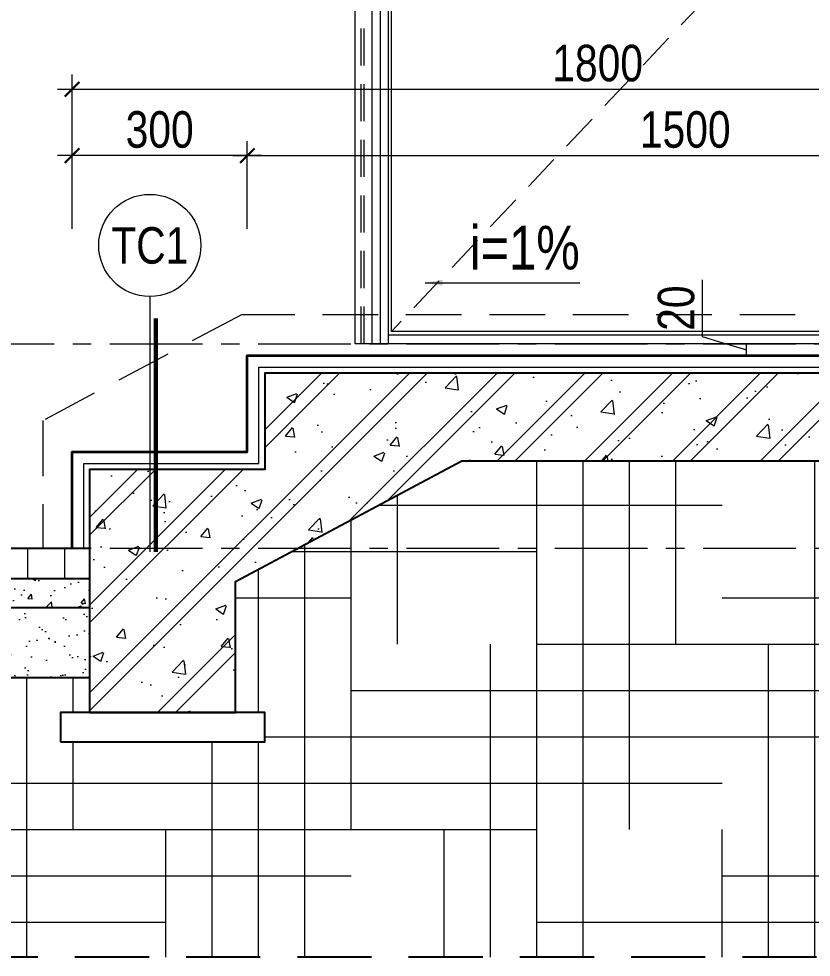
# Model space of a CAD drawing. Header units: millimetres. Extents: x -547695 to 905972, y -1055718 to 167349.
# Drawn here: x -526700 to -525343, y -1019126 to -1017518 of the extents above; entities that cross this region are included whole.
import ezdxf
from ezdxf.enums import TextEntityAlignment as Align
from ezdxf.xclip import XClip

# ---------------------------------------------------------------- set-up
doc = ezdxf.new("R2010")
doc.units = ezdxf.units.MM
doc.header["$XCLIPFRAME"] = 0
doc.linetypes.add('CENTER', pattern=[50.800000000000004, 31.75, -6.35, 6.35, -6.35])
doc.linetypes.add('HIDDEN', pattern=[9.524999999999999, 6.35, -3.175])
doc.layers.get('DEFPOINTS').update_dxf_attribs({"color": 1, "lineweight": 25})
for name, color, linetype, lineweight in [('A-CONC', 2, 'Continuous', 35), ('A-DIMS', 8, 'Continuous', 9), ('A-EQPM', 127, 'Continuous', 9), ('A-FINE', 255, 'Continuous', 25), ('A-FNSH', 253, 'Continuous', 9), ('A-GRID', 250, 'CENTER', 15), ('A-HEVY', 111, 'Continuous', 35), ('A-HIDD', 45, 'HIDDEN', 9), ('A-LITE', 9, 'Continuous', 9), ('A-PATT', 252, 'Continuous', 9), ('A-SYMBOLS', 10, 'Continuous', 13), ('A-TEXT', 255, 'Continuous', 25), ('CDC-KT-vat lieu', 8, 'Continuous', 5), ('HATCH', 159, 'Continuous', 0)]:
    doc.layers.add(name, color=color, linetype=linetype, lineweight=lineweight)
doc.styles.add('VTK _ Arial_2.5 mm', font='arial.ttf', dxfattribs={"width": 0.8})
doc.styles.add('VTK_Arial', font='arial.ttf', dxfattribs={"width": 0.8})
doc.dimstyles.new('$ZCDB_AUDIT_GENERATED_BDC7FD', dxfattribs={"dimscale": 25, "dimtxt": 2.5, "dimasz": 1, "dimexe": 1, "dimexo": 0, "dimgap": 0.5, "dimtad": 1, "dimdec": 0, "dimzin": 12, "dimdsep": 46, "dimtxsty": 'VTK_Arial', "dimblk": 'ARCHTICK', "dimcen": 0, "dimdle": 1, "dimclrd": 256, "dimclre": 256, "dimclrt": 7, "dimadec": 1, "dimazin": 3, "dimtfac": 1, "dimtdec": 0, "dimtmove": 0, "dimatfit": 2, "dimfxl": 20, "dimtolj": 1, "dimtzin": 0, "dimlwd": -1, "dimlwe": -1, "dimarcsym": 0})
doc.dimstyles.new('A-2.5-DIM1', dxfattribs={"dimtxt": 2.5, "dimasz": 1, "dimexe": 1, "dimexo": 0, "dimgap": 0.5, "dimtad": 1, "dimdec": 0, "dimzin": 12, "dimdsep": 46, "dimtxsty": 'VTK_Arial', "dimblk": 'ARCHTICK', "dimcen": 0, "dimdle": 1, "dimclrd": 256, "dimclre": 256, "dimclrt": 7, "dimadec": 1, "dimazin": 3, "dimtfac": 1, "dimtdec": 0, "dimtmove": 0, "dimatfit": 2, "dimfxl": 20, "dimtolj": 1, "dimtzin": 0, "dimlwd": -1, "dimlwe": -1, "dimarcsym": 0})

# ---------------------------------------------------------------- blocks, each defined once
blk = doc.blocks.new('_ARCHTICK')
at = {"color": 0, "linetype": 'ByBlock', "const_width": 0.15}
blk.add_lwpolyline([(-0.5, -0.5), (0.5, 0.5)], dxfattribs=at)
blk = doc.blocks.new('*U712')
at = {"const_width": 0.3}
blk.add_lwpolyline([(0.4189779725420664, -21), (0.4189779725420664, -5)], dxfattribs=at)
blk.add_wipeout([(3.5, 0), (3.4724014546006723, -0.43866631747506535), (3.390041063950209, -0.8704146050769905), (3.25421770060888, -1.2884359343963716), (3.0670733801535226, -1.6861378593560028), (2.8315594803123174, -2.057248383023653), (2.5513901959749394, -2.39591487075041), (2.230983964120413, -2.696796349715263), (1.8753937824264888, -2.955147739257052), (1.4902275204777542, -3.1668946836310674), (1.0815594803123152, -3.328697807033036), (0.6558346010500349, -3.438005377550409), (0.21976681835259804, -3.4930935494989495), (-0.21976681835259618, -3.4930935494989495), (-0.6558346010500362, -3.438005377550409), (-1.0815594803123167, -3.328697807033036), (-1.4902275204777555, -3.1668946836310674), (-1.8753937824264901, -2.9551477392570504), (-2.230983964120414, -2.696796349715263), (-2.5513901959749403, -2.39591487075041), (-2.831559480312316, -2.057248383023654), (-3.0670733801535226, -1.6861378593560028), (-3.25421770060888, -1.2884359343963716), (-3.390041063950209, -0.8704146050769905), (-3.4724014546006723, -0.43866631747506357), (-3.5, 8.881784197001252e-16), (-3.4724014546006723, 0.43866631747506535), (-3.3900410639502083, 0.8704146050769932), (-3.25421770060888, 1.2884359343963752), (-3.0670733801535226, 1.6861378593560055), (-2.831559480312316, 2.0572483830236568), (-2.5513901959749403, 2.3959148707504117), (-2.230983964120414, 2.696796349715264), (-1.8753937824264875, 2.955147739257054), (-1.4902275204777549, 3.166894683631069), (-1.0815594803123159, 3.3286978070330395), (-0.6558346010500361, 3.438005377550411), (-0.2197668183525969, 3.4930935494989512), (0.21976681835259657, 3.4930935494989512), (0.6558346010500365, 3.438005377550409), (1.0815594803123159, 3.3286978070330377), (1.4902275204777542, 3.166894683631069), (1.875393782426488, 2.955147739257054), (2.230983964120414, 2.696796349715264), (2.5513901959749403, 2.3959148707504117), (2.831559480312316, 2.0572483830236568), (3.0670733801535226, 1.6861378593560055), (3.25421770060888, 1.2884359343963752), (3.3900410639502083, 0.8704146050769932), (3.4724014546006723, 0.43866631747506535)])
blk.add_lwpolyline([(0, -3.5), (0, -21)])
blk.add_circle((0, 0), 3.5)
at = {"color": 7, "style": 'VTK _ Arial_2.5 mm', "width": 0.8, "flags": 8}
blk.add_attdef('SYMBOL', text='', height=2.5, dxfattribs=at).set_placement((0, 0), align=Align.MIDDLE_CENTER)
blk = doc.blocks.new('*D939')
at = {"layer": 'A-DIMS', "ltscale": 5, "transparency": 16777216}
for p, q in [((-525529.8286705674, -1017965.4805394), (-525529.8286705674, -1018062.786132851)), ((-525529.8286705674, -1018062.786132851), (-525454.1678588346, -1018085.484393321)), ((-525368.2308773203, -1018075.484349512), (-525479.1678588346, -1018075.484349512)), ((-525454.1678588346, -1018095.484437129), (-525454.1678588346, -1018075.484349512)), ((-525368.2308879674, -1018095.484437129), (-525479.1678588346, -1018095.484437129))]:
    blk.add_line(p, q, dxfattribs=at)
at = {"layer": 'DEFPOINTS', "color": 0, "transparency": 16777216}
for p in [(-525454.1678588346, -1018075.484349512), (-525368.2308773203, -1018075.484349512), (-525368.2308879674, -1018095.484437129)]:
    blk.add_point(p, dxfattribs=at)
at = {"layer": 'A-DIMS', "color": 7, "transparency": 16777216, "insert": (-525574.2394822999, -1018014.133336125), "char_height": 62.5, "attachment_point": 5, "rotation": 90, "style": 'VTK_Arial'}
blk.add_mtext('\\A1;20', dxfattribs=at)
blk = doc.blocks.new('*D940')
at = {"layer": 'A-DIMS', "ltscale": 5, "transparency": 16777216}
for p, q in [((-526308.8688389942, -1017878.501283758), (-526308.8688389942, -1017727.940635124)), ((-524808.8690301469, -1017878.501283758), (-524808.8690301469, -1017727.940635124)), ((-526333.8688389942, -1017752.940635124), (-524783.8690301469, -1017752.940635124))]:
    blk.add_line(p, q, dxfattribs=at)
at = {"layer": 'DEFPOINTS', "color": 0, "transparency": 16777216}
for p in [(-524808.8690301469, -1017752.940635124), (-526308.8688389942, -1017878.501283758), (-524808.8690301469, -1017878.501283758)]:
    blk.add_point(p, dxfattribs=at)
at = {"layer": 'A-DIMS', "transparency": 16777216, "xscale": 25, "yscale": 25, "zscale": 25, "rotation": 180}
blk.add_blockref('_ARCHTICK', (-526308.8688389942, -1017752.940635124), dxfattribs=at)
at = {"layer": 'A-DIMS', "transparency": 16777216, "xscale": 25, "yscale": 25, "zscale": 25}
blk.add_blockref('_ARCHTICK', (-524808.8690301469, -1017752.940635124), dxfattribs=at)
at = {"layer": 'A-DIMS', "color": 7, "transparency": 16777216, "insert": (-525558.8689345706, -1017708.529823391), "char_height": 62.5, "attachment_point": 5, "style": 'VTK_Arial'}
blk.add_mtext('\\A1;1500', dxfattribs=at)
blk = doc.blocks.new('*D941')
at = {"layer": 'A-DIMS', "ltscale": 5, "transparency": 16777216}
for p, q in [((-526608.8688426974, -1017878.501283758), (-526608.8688426974, -1017727.940635124)), ((-526308.8688389942, -1017878.501283758), (-526308.8688389942, -1017727.940635124)), ((-526283.8688389942, -1017752.940635124), (-526633.8688426974, -1017752.940635124))]:
    blk.add_line(p, q, dxfattribs=at)
at = {"layer": 'DEFPOINTS', "color": 0, "transparency": 16777216}
for p in [(-526608.8688426974, -1017752.940635124), (-526608.8688426974, -1017878.501283758), (-526308.8688389942, -1017878.501283758)]:
    blk.add_point(p, dxfattribs=at)
at = {"layer": 'A-DIMS', "transparency": 16777216, "xscale": 25, "yscale": 25, "zscale": 25, "rotation": 180}
blk.add_blockref('_ARCHTICK', (-526608.8688426974, -1017752.940635124), dxfattribs=at)
at = {"layer": 'A-DIMS', "transparency": 16777216, "xscale": 25, "yscale": 25, "zscale": 25}
blk.add_blockref('_ARCHTICK', (-526308.8688389942, -1017752.940635124), dxfattribs=at)
at = {"layer": 'A-DIMS', "color": 7, "transparency": 16777216, "insert": (-526458.8688408458, -1017708.508506884), "char_height": 62.5, "attachment_point": 5, "style": 'VTK_Arial'}
blk.add_mtext('\\A1;300', dxfattribs=at)
blk = doc.blocks.new('*D942')
at = {"layer": 'A-DIMS', "ltscale": 5, "transparency": 16777216}
for p, q in [((-526608.8688426974, -1017764.723881168), (-526608.8688426974, -1017614.163232534)), ((-524808.8689334472, -1017764.723881168), (-524808.8689334472, -1017614.163232534)), ((-526633.8688426974, -1017639.163232534), (-524783.8689334472, -1017639.163232534))]:
    blk.add_line(p, q, dxfattribs=at)
at = {"layer": 'DEFPOINTS', "color": 0, "transparency": 16777216}
for p in [(-524808.8689334472, -1017639.163232534), (-526608.8688426974, -1017764.723881168), (-524808.8689334472, -1017764.723881168)]:
    blk.add_point(p, dxfattribs=at)
at = {"layer": 'A-DIMS', "transparency": 16777216, "xscale": 25, "yscale": 25, "zscale": 25, "rotation": 180}
blk.add_blockref('_ARCHTICK', (-526608.8688426974, -1017639.163232534), dxfattribs=at)
at = {"layer": 'A-DIMS', "transparency": 16777216, "xscale": 25, "yscale": 25, "zscale": 25}
blk.add_blockref('_ARCHTICK', (-524808.8689334472, -1017639.163232534), dxfattribs=at)
at = {"layer": 'A-DIMS', "color": 7, "transparency": 16777216, "insert": (-525708.8688880722, -1017594.752420801), "char_height": 62.5, "attachment_point": 5, "style": 'VTK_Arial'}
blk.add_mtext('\\A1;1800', dxfattribs=at)
blk = doc.blocks.new('KhoaTayCong_Phai')
for p, q in [((-2.368162894039414, 15.25890899513615), (171.6318371059606, 15.2589089951216)), ((177.6318371059606, 9.2589089951216), (177.6318371059606, -8.741091004863847)), ((171.6318371059606, -14.74109100486385), (-2.368162894039414, -14.74109100486385)), ((-11.23417075211182, -123.6967520639155), (8.613139535300432, -123.6967520639155)), ((-11.23417075211182, -126.9474235176894), (-11.23417075211182, -123.6967520639155)), ((8.613139535300432, -126.9474235176894), (-11.23417075211182, -126.9474235176894)), ((8.613139535300432, -123.6967520639155), (8.613139535300432, -126.9474235176894)), ((-8.309393887990153, -134.878720984474), (-8.309393887873737, -153.4787209846108)), ((6.090606112149544, -153.4787209845526), (6.090606112149544, -134.8787209845613))]:
    blk.add_line(p, q)
blk.add_circle((0, -135.3185674594715), 32.59014823095639)
for centre, radius, start, end in [((0, 0), 42.88471771224759, 20.84323507987875, 339.8952452716517), ((0, 0), 21.69749773615331, 44.68887083568661, 317.2039053081154), ((4.007421447662636, 0.258908995121601), 16.29871392775256, 113.0273825247253, 246.9726174752747), ((171.6318371059606, 9.2589089951216), 6, 0, 90), ((171.6318371059606, -8.741091004863847), 6, 270, 0), ((-1.109393887920305, -125.2787209845555), 12.00000000004657, 306.8698976449503, 233.1301023553102), ((-1.109393887920305, -153.4787209845235), 7.199999999953432, 180.0000000008337, 359.9999999995831)]:
    blk.add_arc(centre, radius, start, end)
blk = doc.blocks.new('BanLe')
blk.add_line((7.5, 0), (-7.5, 0))
blk.add_lwpolyline([(7.5, 62.5), (-7.5, 62.5), (-7.5, -62.5), (7.5, -62.5)], close=True)
for points in [[(7.5, 60.5), (-7.5, 60.5)], [(7.5, -60.5), (-7.5, -60.5)]]:
    blk.add_lwpolyline(points)
blk = doc.blocks.new('e56r7i')
blk.add_wipeout([(-1114.999999999879, 2214.999999999999), (15.00000000018996, 2214.999999999999), (15.00000000018996, 4.656612873077393e-10), (-1114.999999999879, 4.656612873077393e-10)]).dxf.layer = 'A-FINE'
for points in [[(-1115, 4.656612873077393e-10), (-1115, 2215.000000000116), (15, 2215.000000000116), (15, 4.656612873077393e-10)], [(-1086, 4.656612873077393e-10), (-1086, 2186.000000000116), (-14, 2186.000000000116), (-14, 4.656612873077393e-10)], [(-1072, 4.656612873077393e-10), (-1072, 2172.000000000116), (-28, 2172.000000000116), (-28, 4.656612873077393e-10)], [(-1058, 4.656612873077393e-10), (-1058, 2158.000000000116), (-42, 2158.000000000116), (-42, 4.656612873077393e-10)], [(-1053, 21.00000000046566), (-1053, 2155.000000000116), (-45, 2155.000000000116), (-45, 21.00000000046566)]]:
    blk.add_lwpolyline(points, close=True)
blk.add_lwpolyline([(-1058, 15.00000000046566), (-42, 15.00000000046566)])
at = {"layer": 'A-HIDD', "ltscale": 10}
for points in [[(-1105, 4.656612873077393e-10), (-1105, 2205.000000000116), (5, 2205.000000000116), (5, 4.656612873077393e-10)], [(-1100, 0), (-1100, 2200.000000000116), (0, 2200.000000000116), (0, 0)]]:
    blk.add_lwpolyline(points, close=True, dxfattribs=at)
blk.add_lwpolyline([(-1053, 2155.000000000116), (-45, 1088.000000000349), (-1053, 21.00000000046566)], dxfattribs=at)
at = {"layer": 'A-LITE'}
for name, p in [('BanLe', (-43.5, 2005.000000000116)), ('BanLe', (-43.5, 1705.000000000116)), ('KhoaTayCong_Phai', (-973.9995107880095, 1000.000000000116)), ('BanLe', (-43.5, 471.0000000004657)), ('BanLe', (-43.5, 171.0000000004657))]:
    blk.add_blockref(name, p, dxfattribs=at)
at = {"layer": 'DEFPOINTS', "lineweight": -3, "insert": (-771.2055393613409, 2092.290562476846), "char_height": 100, "attachment_point": 5, "style": 'VTK_Arial'}
blk.add_mtext('\\A1;1100x2200', dxfattribs=at)
blk = doc.blocks.new('*U268')
at = {"layer": 'A-TEXT', "style": 'VTK _ Arial_2.5 mm', "width": 0.8}
blk.add_attdef('SLOP', text='', height=2.5, dxfattribs=at).set_placement((-7.454297407912689, 0), align=Align.BOTTOM_LEFT)
blk.add_leader([(-8.835869312652536, 0), (0, 0)], dimstyle='A-2.5-DIM1', override={"dimgap": 0.5, "dimtad": 0})

msp = doc.modelspace()

# ---------------------------------------------------------------- hatches: boundary and pattern name
at = {"layer": 'A-PATT', "transparency": 33554620}
h = msp.add_hatch(dxfattribs=at)
h.set_pattern_fill('ANSI37', color=250, scale=20, angle=45)
h.set_pattern_definition([(90, (-528653.4492419943, -1018476.991938755), (-63.5, 3.888253587292846e-15), []), (180, (-528653.4492419943, -1018476.991938755), (-7.776507174585691e-15, -63.5), [])])
h.paths.add_polyline_path([(-528353.4492419942, -1018476.991938755), (-528353.4492419942, -1018424.991938755), (-526578.8688171247, -1018424.991938755), (-526578.8688245855, -1018476.991925463)])
h = msp.add_hatch(dxfattribs=at)
h.set_pattern_fill('AR-CONC', color=250, scale=0.5)
h.set_pattern_definition([(50, (-528653.4492419943, -1018526.991938755), (91.09233449800197, -7.969542769451536), [9.525, -104.775]), (355, (-528653.4492419943, -1018526.991938755), (-17.62171071248467, 95.52842261951757), [7.62, -83.820292085]), (100.4514447, (-528645.8582384943, -1018527.656065505), (73.4706235451767, 87.55887595609754), [8.0950044, -89.0451223]), (46.1842, (-528653.4492419943, -1018501.591938755), (135.539520446065, -21.02116396636357), [14.2875, -157.1625]), (96.63555761, (-528642.1542919943, -1018503.343688755), (118.7020670257515, 123.7130622988608), [12.14251157, -133.56780408]), (351.1841511700001, (-528653.4492419943, -1018501.591938755), (118.7020670324885, 123.7130622927663), [11.429983535, -125.72986596]), (21, (-528640.7492419942, -1018507.941938755), (75.80719563456624, -51.1325990935438), [9.525, -104.775]), (326.0000000000001, (-528640.7492419942, -1018507.941938755), (30.90101417382354, 92.09398306115963), [7.62, -83.82]), (71.451445, (-528634.4319756944, -1018512.202988705), (106.7082096393581, 40.96138444295266), [8.0950044, -89.0449688]), (37.50000000000001, (-528653.4492419943, -1018526.991938755), (1.544301625295908, 42.27751943657655), [0, -82.804, 0, -85.09, 0, -84.1375]), (7.499999999999999, (-528653.4492419943, -1018526.991938755), (33.40983125515287, 50.09028740905975), [0, -48.514, 0, -80.899, 0, -32.0675]), (327.5, (-528681.7702419943, -1018526.991938755), (67.7952975834357, -2.864371996336722), [0, -31.75, 0, -99.06, 0, -131.445]), (317.5, (-528694.4702419944, -1018526.991938755), (74.06459069300902, 12.71324551666651), [0, -41.275, 0, -65.786, 0, -93.345])])
h.paths.add_polyline_path([(-528353.4492419942, -1018526.991938755), (-528353.4492419942, -1018476.991938755), (-526578.8688245855, -1018476.991925463), (-526578.8688317592, -1018526.991925463), (-528353.4492416738, -1018526.991938755)])
h = msp.add_hatch(dxfattribs=at)
h.set_pattern_fill('AR-SAND', color=250)
h.set_pattern_definition([(37.50000000000001, (-528653.4492419943, -1018646.991938755), (-1.600031295984046, 48.94132373293424), [0, -38.608, 0, -43.18, 0, -41.275]), (7.499999999999999, (-528653.4492419943, -1018646.991938755), (44.95232831380027, 71.68251005683543), [0, -20.828, 0, -34.798, 0, -13.335]), (327.5, (-528684.6912419943, -1018646.991938755), (79.0992370241458, 0.1437184678545762), [0, -12.7, 0, -45.72, 0, -59.69]), (317.5, (-528684.6912419943, -1018646.991938755), (76.35564524722972, 22.29293232572163), [0, -6.35, 0, -29.972, 0, -34.29])])
h.paths.add_polyline_path([(-528353.4492419942, -1018646.991938755), (-528353.4492416738, -1018526.991938755), (-526578.8688317592, -1018526.991925463), (-526578.8688489762, -1018646.991925463), (-528353.449240905, -1018646.991938755)])
at = {"layer": 'HATCH', "transparency": 33554620}
h = msp.add_hatch(dxfattribs=at)
h.set_pattern_fill('HOUND', color=256, scale=50)
h.set_pattern_definition([(0, (-528353.4492419942, -1012557.343009321), (317.5, 79.375), [1270, -635]), (90, (-528353.4492419942, -1012557.343009321), (-79.37500000000001, -317.5), [1270, -635])])
h.paths.add_polyline_path([(-528353.4492419942, -1019125.914603174), (-528353.449240905, -1018646.991938755), (-526578.8688489762, -1018646.991925463), (-526578.8688575848, -1018706.992268095), (-526628.8687939272, -1018706.992268095), (-526628.8687939272, -1018756.992254803), (-526278.8688025364, -1018756.992268095), (-526278.8688025364, -1018706.992268095), (-526328.8688025364, -1018706.992268095), (-526328.8688025364, -1018482.150918413), (-525941.3688942395, -1018275.484199351), (-524808.8690336661, -1018275.484199351), (-524808.8690336661, -1018925.64341253), (-524858.8607842054, -1018925.64341253), (-524858.8607842054, -1018975.64341253), (-524308.869029362, -1018975.64341253), (-524308.869029362, -1018925.64341253), (-524358.869029362, -1018925.64341253), (-524358.869029362, -1018295.484174409), (-524191.0881152207, -1018295.484174409), (-524191.0881152207, -1019125.914603174)])

# ---------------------------------------------------------------- linework, layer by layer
at = {"layer": 'A-CONC', "lineweight": -2}
msp.add_lwpolyline([(-528353.4492419942, -1018424.991938755), (-526578.8688178883, -1018424.991925463)], dxfattribs=at)
msp.add_lwpolyline([(-526628.8687939272, -1018756.992254803), (-526278.8688025364, -1018756.992268095), (-526278.8688025364, -1018706.992268095), (-526628.8687939272, -1018706.992268095)], close=True, dxfattribs=at)
at = {"layer": 'A-FNSH'}
msp.add_lwpolyline([(-526588.8688233761, -1018424.991925463), (-526588.8688018963, -1018280.484182122), (-526288.8688218846, -1018280.484229806), (-526288.8687873139, -1018115.484202207), (-524808.8690292183, -1018115.484565688)], dxfattribs=at)
at = {"layer": 'A-GRID', "ltscale": 5}
msp.add_lwpolyline([(-528830.3404795884, -1018424.991938755), (-524191.0881152205, -1018424.991938755)], dxfattribs=at)
at = {"layer": 'A-PATT', "color": 250, "lineweight": -2}
for points in [[(-528353.4492419942, -1018476.991938755), (-526578.8688178883, -1018476.991925463)], [(-528353.4492416738, -1018526.991938755), (-526578.8688175679, -1018526.991925463)]]:
    msp.add_lwpolyline(points, dxfattribs=at)
at = {"layer": 'A-PATT', "lineweight": -2}
msp.add_lwpolyline([(-528353.449240905, -1018646.991938755), (-526578.868816799, -1018646.991925463)], dxfattribs=at)

# ---------------------------------------------------------------- block references
at = {"layer": 'A-EQPM'}
ref = msp.add_blockref('e56r7i', (-525008.8788983735, -1018074.99192418), dxfattribs=at)
XClip(ref).set_block_clipping_path([(-3344.5703436206677, -1050.9226789940149), (817.7907831527991, 869.2797287009889)])

# ---------------------------------------------------------------- next in the draw order: linework, layer by layer
at = {"layer": 'A-GRID', "ltscale": 5}
msp.add_lwpolyline([(-528830.3404795885, -1018075.484349512), (-524191.0881152207, -1018075.484349512)], dxfattribs=at)
at = {"layer": 'A-HIDD', "lineweight": -2, "ltscale": 20}
msp.add_lwpolyline([(-528353.4492419942, -1017205.712195479), (-524191.0881152207, -1017205.712195479), (-524191.0881152207, -1019125.914603174), (-528353.4492419942, -1019125.914603174)], close=True, dxfattribs=at)

# ---------------------------------------------------------------- next in the draw order: block references
at = {"layer": 'A-SYMBOLS'}
ref = msp.add_blockref('*U268', (-525739.4421925874, -1017970.54065789), dxfattribs=dict(at, xscale=30, yscale=30, zscale=30))
ref.add_attrib('SLOP', 'i=1%', dxfattribs={"layer": 'A-TEXT', "height": 75, "style": 'VTK _ Arial_2.5 mm', "width": 0.8}).set_placement((-525928.159791496, -1017970.54065789), align=Align.BOTTOM_LEFT)

# ---------------------------------------------------------------- next in the draw order: dimensions: what is measured, and where the dimension line sits
at = {"layer": 'A-DIMS', "ltscale": 5}
for base, p1, p2, picture, middle in [((-524808.8689334472, -1017639.163232534), (-526608.8688426974, -1017764.723881168), (-524808.8689334472, -1017764.723881168), '*D942', (-525708.8688880722, -1017594.752420801)), ((-524808.8690301469, -1017752.940635124), (-526308.8688389942, -1017878.501283758), (-524808.8690301469, -1017878.501283758), '*D940', (-525558.8689345706, -1017708.529823391))]:
    dim = msp.add_linear_dim(base=base, p1=p1, p2=p2, dimstyle='$ZCDB_AUDIT_GENERATED_BDC7FD', override={"dimpost": '\\X', "dimblk": 'ARCHTICK', "dimtmove": 1}, dxfattribs=at)
    dim.commit()
    dim.dimension.update_dxf_attribs({"geometry": picture, "text_midpoint": middle})
dim = msp.add_linear_dim(base=(-525454.1678588346, -1018075.484349512), p1=(-525368.2308879674, -1018095.484437129), p2=(-525368.2308773203, -1018075.484349512), angle=90, dimstyle='$ZCDB_AUDIT_GENERATED_BDC7FD', override={"dimpost": '\\X', "dimblk": 'ARCHTICK', "dimtmove": 1}, dxfattribs=at)
dim.commit()
dim.dimension.update_dxf_attribs({"geometry": '*D939', "text_midpoint": (-525574.2394822999, -1018050.286132851)})

# ---------------------------------------------------------------- next in the draw order: block references
at = {"layer": 'A-SYMBOLS', "xscale": 25, "yscale": 25, "zscale": 25}
msp.add_blockref('*U712', (-526475.7949571254, -1017906.712195479), dxfattribs=at).add_auto_attribs({'SYMBOL': 'TC1'})

# ---------------------------------------------------------------- next in the draw order: hatches: boundary and pattern name
at = {"layer": 'CDC-KT-vat lieu'}
h = msp.add_hatch(dxfattribs=at)
h.set_pattern_fill('CHAU-01', color=256, scale=25, style=0)
h.set_pattern_definition([(49.99999999999999, (-1758867.356675213, -2318158.425843264), (179.3150456501884, -15.68803374564877), [18.75, -206.25]), (355, (-1758867.356675213, -2318158.425843264), (-34.68783340325002, 188.048033425003), [15, -165]), (100.4514, (-1758852.413755212, -2318159.733178264), (144.6273454285054, 172.3598855152384), [15.9350475, -175.285528]), (46.18420000000001, (-1758867.356675213, -2318108.425843264), (266.8102621564111, -41.37975358225454), [28.12499999999998, -309.3749999999995]), (96.63559999999998, (-1758845.122488962, -2318111.874170014), (233.6656763871758, 243.5294677251104), [23.90257199999967, -262.9282499999946]), (351.1842, (-1758867.356675213, -2318108.425843264), (233.6654862834069, 243.5296502313312), [22.50000000000001, -247.5000000000001]), (21, (-1758842.356675213, -2318120.925843264), (149.2267630296154, -100.6547226663347), [18.75, -206.25]), (326.0000000000001, (-1758842.356675213, -2318120.925843264), (60.82883298039542, 181.2875112617133), [15, -165]), (71.4514, (-1758829.921116963, -2318129.313744764), (210.0556571453725, 80.6326241774881), [15.9350475, -175.285528]), (37.50000000000001, (-1758867.356675213, -2318158.425843264), (3.039963829322668, 83.22346345782789), [0, -163, 0, -167.5, 0, -165.625]), (7.499999999999999, (-1758867.356675213, -2318158.425843264), (65.76738436053715, 98.60292797059007), [0, -95.5, 0, -159.25, 0, -63.12499999999999]), (327.5, (-1758923.106675213, -2318158.425843264), (133.4556090431022, -5.63871793359494), [0, -62.5, 0, -195, 0, -258.75]), (317.5, (-1758948.106675213, -2318158.425843264), (145.7965423355966, 25.02624558307943), [0, -81.25, 0, -129.5, 0, -183.75]), (45, (-1758867.356675213, -2318158.425843264), (-75.13009550107068, 75.1300955010707), []), (45, (-1758867.356675213, -2318127.800843264), (-75.13009550107068, 75.1300955010707), [])])
h.paths.add_polyline_path([(-526578.8688575848, -1018706.992268095), (-526328.8688025364, -1018706.992268095), (-526328.8688025364, -1018482.150918413), (-525941.3688942395, -1018275.484199351), (-524808.8690339858, -1018275.484199351), (-524808.8690228951, -1018125.484565875), (-526278.8687903389, -1018125.484199351), (-526278.8688389942, -1018290.484239665), (-526578.8687978262, -1018290.484195533), (-526578.8688575848, -1018706.992254803)])

# ---------------------------------------------------------------- next in the draw order: linework, layer by layer
at = {"layer": 'A-CONC', "lineweight": -2}
msp.add_lwpolyline([(-526578.8688575848, -1018706.992268095), (-526328.8688025364, -1018706.992268095), (-526328.8688025364, -1018482.150918413), (-525941.3688942395, -1018275.484199351), (-524808.8690339858, -1018275.484199351), (-524808.8690228951, -1018125.484565875), (-526278.8687903389, -1018125.484199351), (-526278.8688389942, -1018290.484239665), (-526578.8687978262, -1018290.484195533), (-526578.8688575848, -1018706.992254803)], close=True, dxfattribs=at)
at = {"layer": 'A-HEVY'}
msp.add_lwpolyline([(-526608.8690521641, -1018424.991926444), (-526608.8690260163, -1018260.484178943), (-526308.8690485066, -1018260.484226627), (-526308.8690028986, -1018095.484197032), (-524808.8690336661, -1018095.484197032)], dxfattribs=at)
at = {"layer": 'A-HIDD', "ltscale": 15}
msp.add_lwpolyline([(-524798.8690344187, -1018025.636356019), (-526318.9879465065, -1018025.547517541), (-526658.8690225765, -1018206.817453501), (-526658.8690521641, -1018424.991926866)], dxfattribs=at)

# ---------------------------------------------------------------- next in the draw order: dimensions: what is measured, and where the dimension line sits
at = {"layer": 'A-DIMS', "ltscale": 5}
dim = msp.add_linear_dim(base=(-526608.8688426974, -1017752.940635124), p1=(-526308.8688389942, -1017878.501283758), p2=(-526608.8688426974, -1017878.501283758), dimstyle='$ZCDB_AUDIT_GENERATED_BDC7FD', override={"dimpost": '\\X', "dimblk": 'ARCHTICK', "dimtmove": 1}, dxfattribs=at)
dim.commit()
dim.dimension.update_dxf_attribs({"geometry": '*D941', "text_midpoint": (-526458.8688408458, -1017708.508506884)})

doc.saveas('drawing.dxf')
